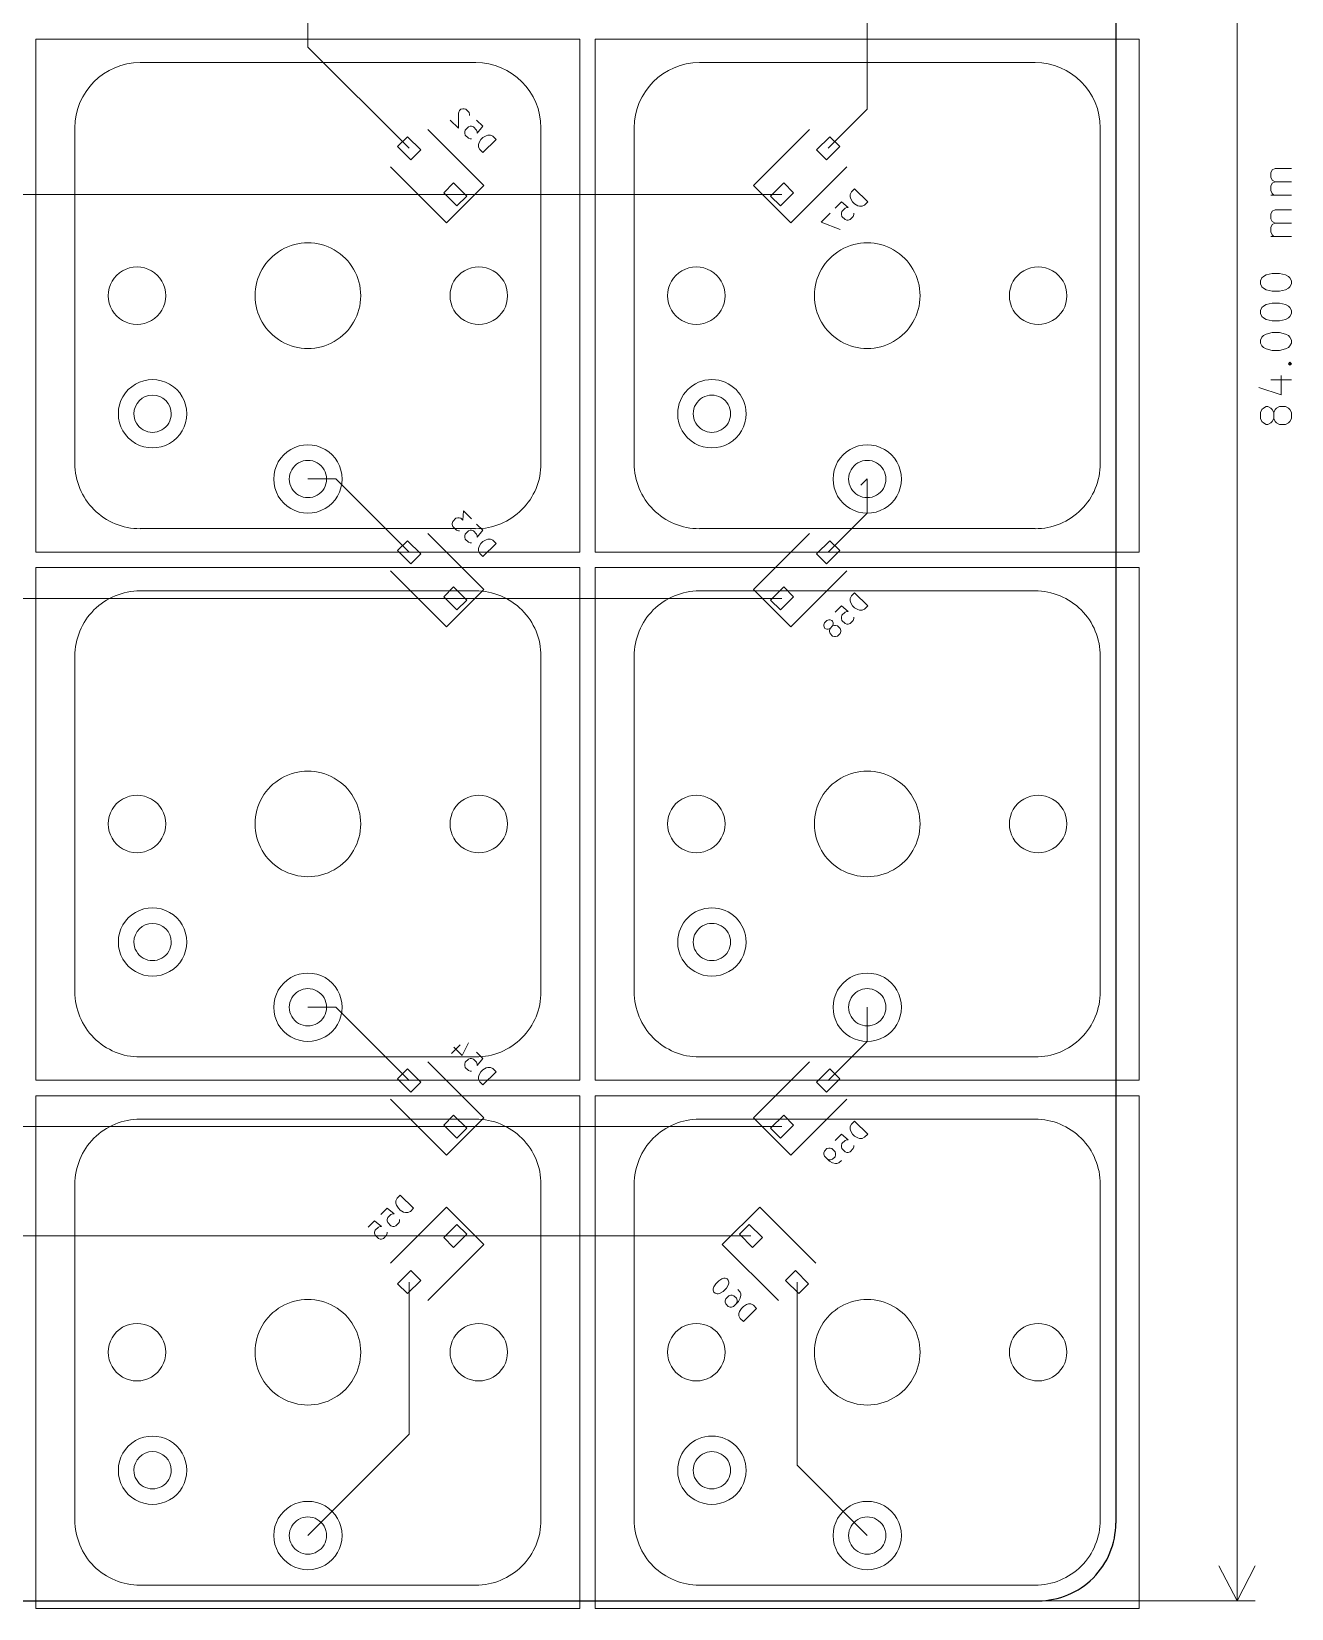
# Model space of a CAD drawing. Extents: x 0 to 220, y -90 to 1.
# Drawn here: x 179.9 to 220.5, y -89.9 to -39.2 of the extents above; entities that cross this region are included whole.
import ezdxf

# ---------------------------------------------------------------- set-up
doc = ezdxf.new("R2010")
doc.units = 0
doc.layers.get('0').update_dxf_attribs({"linetype": 'CONTINUOUS', "lineweight": 5})
doc.layers.add('Cork', color=7, linetype='CONTINUOUS', lineweight=25, true_color=0x000000)

msp = doc.modelspace()

# ---------------------------------------------------------------- linework, layer by layer
at = {"color": 7, "true_color": 0xffffff}
for points in [[(218.70924, -89.683864), (218.70924, -5.683524)], [(188.80836, -36.585164), (188.80836, -39.683964), (192.06718, -42.942784)], [(206.80934, -36.585164), (206.80934, -41.682944)], [(197.55866, -55.934884), (197.55866, -39.435044), (180.05806, -39.435044)], [(180.05806, -55.934884), (180.05806, -39.435044)], [(215.55964, -55.934884), (215.55964, -39.435044), (198.05904, -39.435044)], [(198.05904, -55.934884), (198.05904, -39.435044)], [(183.40832, -40.184344), (194.2084, -40.184344)], [(201.4093, -40.184344), (212.20938, -40.184344)], [(194.01536, -41.891224), (194.01536, -41.850584), (193.99504, -41.789624), (193.89344, -41.688024), (193.83502, -41.667704), (193.79438, -41.667704), (193.73342, -41.688024), (193.69278, -41.728664), (193.65214, -41.809944), (193.65214, -42.295084), (193.39052, -42.033464)], [(194.23888, -42.033464), (194.43954, -42.234124), (194.2592, -42.457644), (194.2592, -42.417004), (194.23888, -42.356044), (194.13728, -42.254444), (194.07632, -42.234124), (194.03568, -42.234124), (193.97472, -42.254444), (193.87566, -42.356044), (193.85534, -42.417004), (193.85534, -42.457644), (193.87566, -42.516064), (193.97472, -42.617664), (194.03568, -42.637984), (194.07632, -42.637984)], [(206.80934, -41.682944), (205.55204, -42.942784)], [(181.30774, -42.284924), (181.30774, -53.085004)], [(194.47002, -44.144204), (192.66662, -42.340804)], [(196.30898, -42.284924), (196.30898, -53.085004)], [(199.30872, -42.284924), (199.30872, -53.085004)], [(203.14666, -44.144204), (204.95006, -42.340804)], [(214.30996, -42.284924), (214.30996, -53.085004)], [(193.2686, -45.345624), (191.4652, -43.542224)], [(204.34808, -45.345624), (206.15148, -43.542224)], [(219.93606, -44.017204), (219.84208, -43.968944), (219.79382, -43.874964), (219.79382, -43.732724), (219.84208, -43.636204), (219.93606, -43.587944), (220.46184, -43.587944)], [(194.47002, -44.144204), (193.2686, -45.345624)], [(204.34808, -45.345624), (203.14666, -44.144204)], [(219.89034, -44.446464), (219.84208, -44.398204), (219.79382, -44.304224), (219.79382, -44.159444), (219.84208, -44.065464), (219.93606, -44.017204), (220.46184, -44.017204)], [(13.5509, -44.426144), (108.06684, -44.426144), (204.06614, -44.426144)], [(220.46184, -44.446464), (219.79382, -44.446464)], [(205.613, -45.033204), (205.32852, -45.315144), (205.93558, -45.558984)], [(205.77302, -44.870644), (205.97622, -44.669984), (206.1972, -44.850324), (206.15656, -44.850324), (206.0956, -44.870644), (205.99654, -44.972244), (205.97622, -45.033204), (205.97622, -45.073844), (205.99654, -45.134804), (206.0956, -45.233864), (206.15656, -45.254184), (206.1972, -45.254184), (206.25816, -45.233864), (206.35976, -45.134804), (206.38008, -45.073844), (206.38008, -45.033204)], [(219.93606, -45.350704), (219.84208, -45.302444), (219.79382, -45.208464), (219.79382, -45.066224), (219.84208, -44.969704), (219.93606, -44.921444), (220.46184, -44.921444)], [(219.89034, -45.779964), (219.84208, -45.731704), (219.79382, -45.635184), (219.79382, -45.492944), (219.84208, -45.398964), (219.93606, -45.350704), (220.46184, -45.350704)], [(220.46184, -45.779964), (219.79382, -45.779964)], [(220.36532, -49.874444), (220.41358, -49.826184), (220.46184, -49.874444), (220.41358, -49.922704), (220.36532, -49.874444), (220.46184, -49.874444)], [(219.41282, -50.636444), (220.12656, -50.875204), (220.12656, -50.255444)], [(219.79382, -50.397684), (220.46184, -50.397684)], [(219.89034, -51.637204), (219.84208, -51.731184), (219.79382, -51.779444), (219.69984, -51.827704), (219.65158, -51.827704), (219.5576, -51.779444), (219.50934, -51.731184), (219.46108, -51.637204), (219.46108, -51.446704), (219.50934, -51.350184), (219.5576, -51.301924), (219.65158, -51.256204), (219.69984, -51.256204), (219.79382, -51.301924), (219.84208, -51.350184), (219.89034, -51.446704), (219.89034, -51.637204), (219.93606, -51.731184), (219.98432, -51.779444), (220.08084, -51.827704), (220.27134, -51.827704), (220.36532, -51.779444), (220.41358, -51.731184), (220.46184, -51.637204), (220.46184, -51.446704), (220.41358, -51.350184), (220.36532, -51.301924), (220.27134, -51.256204), (220.08084, -51.256204), (219.98432, -51.301924), (219.93606, -51.350184), (219.89034, -51.446704)], [(189.70752, -53.582844), (188.80836, -53.582844)], [(192.06718, -55.942504), (189.70752, -53.582844)], [(206.80934, -53.582844), (206.60868, -53.783504)], [(206.80934, -54.685204), (206.80934, -53.582844)], [(194.07632, -54.870624), (193.8147, -54.609004), (193.79438, -54.911264), (193.73342, -54.850304), (193.67246, -54.829984), (193.63182, -54.829984), (193.57086, -54.850304), (193.46926, -54.951904), (193.44894, -55.012864), (193.44894, -55.053504), (193.46926, -55.114464), (193.59118, -55.233844), (193.65214, -55.254164), (193.69278, -55.254164)], [(205.55204, -55.942504), (206.80934, -54.685204)], [(194.2084, -55.183044), (183.40832, -55.183044)], [(194.23888, -55.033184), (194.43954, -55.233844), (194.2592, -55.457364), (194.2592, -55.416724), (194.23888, -55.355764), (194.13728, -55.254164), (194.07632, -55.233844), (194.03568, -55.233844), (193.97472, -55.254164), (193.87566, -55.355764), (193.85534, -55.416724), (193.85534, -55.457364), (193.87566, -55.518324), (193.97472, -55.617384), (194.03568, -55.637704), (194.07632, -55.637704)], [(212.20938, -55.183044), (201.4093, -55.183044)], [(194.47002, -57.143924), (192.66662, -55.340524)], [(203.14666, -57.143924), (204.95006, -55.340524)], [(197.55866, -55.934884), (180.05806, -55.934884)], [(215.55964, -55.934884), (198.05904, -55.934884)], [(197.55866, -72.935104), (197.55866, -56.435264), (180.05806, -56.435264)], [(180.05806, -72.935104), (180.05806, -56.435264)], [(193.2686, -58.345344), (191.4652, -56.541944)], [(215.55964, -72.935104), (215.55964, -56.435264), (198.05904, -56.435264)], [(198.05904, -72.935104), (198.05904, -56.435264)], [(204.34808, -58.345344), (206.15148, -56.541944)], [(183.40832, -57.184564), (194.2084, -57.184564)], [(194.47002, -57.143924), (193.2686, -58.345344)], [(201.4093, -57.184564), (212.20938, -57.184564)], [(204.34808, -58.345344), (203.14666, -57.143924)], [(204.06614, -57.425864), (108.56722, -57.425864), (13.5509, -57.425864)], [(205.77302, -57.870364), (205.97622, -57.669704), (206.1972, -57.850044), (206.15656, -57.850044), (206.0956, -57.870364), (205.99654, -57.971964), (205.97622, -58.032924), (205.97622, -58.073564), (205.99654, -58.134524), (206.0956, -58.233584), (206.15656, -58.253904), (206.1972, -58.253904), (206.25816, -58.233584), (206.35976, -58.134524), (206.38008, -58.073564), (206.38008, -58.032924)], [(205.69174, -58.314864), (205.71206, -58.253904), (205.71206, -58.213264), (205.69174, -58.154844), (205.67142, -58.134524), (205.613, -58.114204), (205.57236, -58.114204), (205.5114, -58.134524), (205.43012, -58.213264), (205.4098, -58.274224), (205.4098, -58.314864), (205.43012, -58.375824), (205.45044, -58.396144), (205.5114, -58.416464), (205.55204, -58.416464), (205.613, -58.396144), (205.69174, -58.314864), (205.7527, -58.294544), (205.79334, -58.294544), (205.8543, -58.314864), (205.93558, -58.396144), (205.9559, -58.457104), (205.9559, -58.497744), (205.93558, -58.558704), (205.8543, -58.637444), (205.79334, -58.657764), (205.7527, -58.657764), (205.69174, -58.637444), (205.613, -58.558704), (205.59268, -58.497744), (205.59268, -58.457104), (205.613, -58.396144)], [(181.30774, -59.285144), (181.30774, -70.085224)], [(196.30898, -59.285144), (196.30898, -70.085224)], [(199.30872, -59.285144), (199.30872, -70.085224)], [(214.30996, -59.285144), (214.30996, -70.085224)], [(189.70752, -70.583064), (188.80836, -70.583064)], [(192.06718, -72.942724), (189.70752, -70.583064)], [(206.80934, -70.583064), (206.80934, -71.682884)], [(193.7131, -71.789564), (193.43116, -72.074044)], [(193.97472, -71.728604), (193.77406, -72.132464), (193.5099, -71.870844)], [(194.23888, -72.033404), (194.43954, -72.234064), (194.2592, -72.457584), (194.2592, -72.416944), (194.23888, -72.355984), (194.13728, -72.254384), (194.07632, -72.234064), (194.03568, -72.234064), (193.97472, -72.254384), (193.87566, -72.355984), (193.85534, -72.416944), (193.85534, -72.457584), (193.87566, -72.518544), (193.97472, -72.617604), (194.03568, -72.637924), (194.07632, -72.637924)], [(206.80934, -71.682884), (205.55204, -72.942724)], [(194.2084, -72.183264), (183.40832, -72.183264)], [(194.47002, -74.144144), (192.66662, -72.340744)], [(212.20938, -72.183264), (201.4093, -72.183264)], [(203.14666, -74.144144), (204.95006, -72.340744)], [(197.55866, -72.935104), (180.05806, -72.935104)], [(215.55964, -72.935104), (198.05904, -72.935104)], [(197.55866, -89.932784), (197.55866, -73.432944), (180.05806, -73.432944)], [(180.05806, -89.932784), (180.05806, -73.432944)], [(193.2686, -75.345564), (191.4652, -73.542164)], [(215.55964, -89.932784), (215.55964, -73.432944), (198.05904, -73.432944)], [(198.05904, -89.932784), (198.05904, -73.432944)], [(204.34808, -75.345564), (206.15148, -73.542164)], [(204.06614, -74.426084), (109.06506, -74.426084), (13.5509, -74.426084)], [(183.40832, -74.184784), (194.2084, -74.184784)], [(194.47002, -74.144144), (193.2686, -75.345564)], [(201.4093, -74.184784), (212.20938, -74.184784)], [(204.34808, -75.345564), (203.14666, -74.144144)], [(205.77302, -74.870584), (205.97622, -74.669924), (206.1972, -74.850264), (206.15656, -74.850264), (206.0956, -74.870584), (205.99654, -74.972184), (205.97622, -75.033144), (205.97622, -75.073784), (205.99654, -75.134744), (206.0956, -75.233804), (206.15656, -75.254124), (206.1972, -75.254124), (206.25816, -75.233804), (206.35976, -75.134744), (206.38008, -75.073784), (206.38008, -75.033144)], [(205.97622, -75.518284), (205.89494, -75.597024), (205.83398, -75.617344), (205.79334, -75.617344), (205.69174, -75.597024), (205.59268, -75.538604), (205.43012, -75.376044), (205.4098, -75.315084), (205.4098, -75.274444), (205.43012, -75.213484), (205.5114, -75.134744), (205.57236, -75.114424), (205.613, -75.114424), (205.67142, -75.134744), (205.77302, -75.233804), (205.79334, -75.294764), (205.79334, -75.335404), (205.77302, -75.396364), (205.69174, -75.477644), (205.63078, -75.497964), (205.59268, -75.497964), (205.53172, -75.477644)], [(181.30774, -76.282824), (181.30774, -87.082904)], [(196.30898, -76.282824), (196.30898, -87.082904)], [(199.30872, -76.282824), (199.30872, -87.082904)], [(214.30996, -76.282824), (214.30996, -87.082904)], [(191.15786, -77.255644), (191.35852, -77.052444), (191.58204, -77.235324), (191.5414, -77.235324), (191.48044, -77.255644), (191.37884, -77.354704), (191.35852, -77.415664), (191.35852, -77.456304), (191.37884, -77.517264), (191.48044, -77.618864), (191.5414, -77.639184), (191.58204, -77.639184), (191.643, -77.618864), (191.74206, -77.517264), (191.76238, -77.456304), (191.76238, -77.415664)], [(193.2686, -77.021964), (191.4652, -78.825364)], [(193.2686, -77.021964), (194.47002, -78.223384)], [(202.1459, -78.223384), (203.34986, -77.021964)], [(203.34986, -77.021964), (205.15326, -78.825364)], [(190.754, -77.659504), (190.95466, -77.456304), (191.17818, -77.639184), (191.13754, -77.639184), (191.07658, -77.659504), (190.97498, -77.758564), (190.95466, -77.819524), (190.95466, -77.860164), (190.97498, -77.921124), (191.07658, -78.022724), (191.13754, -78.043044), (191.17818, -78.043044), (191.23914, -78.022724), (191.3382, -77.921124), (191.35852, -77.860164), (191.35852, -77.819524)], [(13.5509, -77.941444), (109.5502, -77.941444), (203.06538, -77.941444)], [(194.47002, -78.223384), (192.66662, -80.026784)], [(202.1459, -78.223384), (203.9493, -80.026784)], [(192.06718, -84.327004), (192.06718, -79.427344)], [(202.6412, -79.668644), (202.72248, -79.749924), (202.7428, -79.810884), (202.7428, -79.851524), (202.72248, -79.950584), (202.66152, -80.052184), (202.5015, -80.214744), (202.44054, -80.235064), (202.3999, -80.235064), (202.33894, -80.214744), (202.25766, -80.133464), (202.23734, -80.072504), (202.23734, -80.031864), (202.25766, -79.970904), (202.35926, -79.871844), (202.42022, -79.851524), (202.46086, -79.851524), (202.52182, -79.871844), (202.60056, -79.950584), (202.62088, -80.011544), (202.62088, -80.052184), (202.60056, -80.113144)], [(204.55128, -85.325224), (204.55128, -79.427344)], [(188.80836, -87.583284), (192.06718, -84.327004)], [(206.80934, -87.583284), (204.55128, -85.325224)], [(218.70924, -89.683864), (218.1225, -88.558644)], [(218.70924, -89.683864), (219.29598, -88.558644)], [(194.2084, -89.183484), (183.40832, -89.183484)], [(212.20938, -89.183484), (201.4093, -89.183484)], [(212.30844, -89.683864), (219.29598, -89.683864)], [(197.55866, -89.932784), (180.05806, -89.932784)], [(215.55964, -89.932784), (198.05904, -89.932784)]]:
    msp.add_lwpolyline(points, dxfattribs=at)
at = {"color": 3, "true_color": 0x00ff00}
for points in [[(192.438782, -42.99587), (192.12052, -43.314132), (191.69634, -42.889698), (192.014602, -42.57169)], [(205.499462, -43.314132), (205.1812, -42.99587), (205.60538, -42.57169), (205.923642, -42.889698)], [(193.923666, -44.480754), (193.605404, -44.799016), (193.181224, -44.374836), (193.499486, -44.056574)], [(204.014578, -44.799016), (203.696316, -44.480754), (204.120496, -44.056574), (204.438758, -44.374836)], [(192.438782, -55.995844), (192.12052, -56.314106), (191.69634, -55.889672), (192.014602, -55.571664)], [(205.499462, -56.314106), (205.1812, -55.995844), (205.60538, -55.571664), (205.923642, -55.889672)], [(193.923666, -57.480728), (193.605404, -57.79899), (193.181224, -57.37481), (193.499486, -57.056548)], [(204.014578, -57.79899), (203.696316, -57.480728), (204.120496, -57.056548), (204.438758, -57.37481)], [(192.438782, -72.99581), (192.12052, -73.314072), (191.69634, -72.889892), (192.014602, -72.57163)], [(205.499462, -73.314072), (205.1812, -72.99581), (205.60538, -72.57163), (205.923642, -72.889892)], [(193.923666, -74.480694), (193.605404, -74.798956), (193.181224, -74.374776), (193.499486, -74.056514)], [(204.014578, -74.798956), (203.696316, -74.480694), (204.120496, -74.056514), (204.438758, -74.374776)], [(193.605404, -77.57162), (193.923666, -77.889882), (193.499486, -78.314062), (193.181224, -77.9958)], [(202.696318, -77.889882), (203.01458, -77.57162), (203.43876, -77.9958), (203.120498, -78.314062)], [(192.12052, -79.056504), (192.438782, -79.374766), (192.014602, -79.798946), (191.69634, -79.480684)], [(204.181202, -79.374766), (204.499464, -79.056504), (204.923644, -79.480684), (204.605382, -79.798946)]]:
    msp.add_lwpolyline(points, close=True, dxfattribs=at)
at = {"color": 7, "true_color": 0xffffff}
for points in [[(194.43954, -43.082484), (194.86372, -42.658304), (194.76212, -42.556704), (194.68338, -42.516064), (194.6021, -42.516064), (194.54114, -42.536384), (194.43954, -42.597344), (194.37858, -42.658304), (194.32016, -42.759904), (194.29984, -42.820864), (194.29984, -42.902144), (194.33794, -42.980884)], [(206.82458, -44.669984), (206.4004, -44.245804), (206.2988, -44.344864), (206.25816, -44.426144), (206.25816, -44.507424), (206.27848, -44.568384), (206.33944, -44.669984), (206.4004, -44.728404), (206.502, -44.789364), (206.56042, -44.809684), (206.6417, -44.809684), (206.72298, -44.769044)], [(219.46108, -47.303964), (219.46108, -47.207444), (219.50934, -47.113464), (219.5576, -47.065204), (219.65158, -47.016944), (219.84208, -46.968684), (220.08084, -46.968684), (220.27134, -47.016944), (220.36532, -47.065204), (220.41358, -47.113464), (220.46184, -47.207444), (220.46184, -47.303964), (220.41358, -47.397944), (220.36532, -47.446204), (220.27134, -47.494464), (220.08084, -47.540184), (219.84208, -47.540184), (219.65158, -47.494464), (219.5576, -47.446204), (219.50934, -47.397944)], [(219.46108, -48.256464), (219.46108, -48.159944), (219.50934, -48.065964), (219.5576, -48.017704), (219.65158, -47.969444), (219.84208, -47.921184), (220.08084, -47.921184), (220.27134, -47.969444), (220.36532, -48.017704), (220.41358, -48.065964), (220.46184, -48.159944), (220.46184, -48.256464), (220.41358, -48.350444), (220.36532, -48.398704), (220.27134, -48.446964), (220.08084, -48.492684), (219.84208, -48.492684), (219.65158, -48.446964), (219.5576, -48.398704), (219.50934, -48.350444)], [(219.46108, -49.208964), (219.46108, -49.112444), (219.50934, -49.018464), (219.5576, -48.970204), (219.65158, -48.921944), (219.84208, -48.873684), (220.08084, -48.873684), (220.27134, -48.921944), (220.36532, -48.970204), (220.41358, -49.018464), (220.46184, -49.112444), (220.46184, -49.208964), (220.41358, -49.302944), (220.36532, -49.351204), (220.27134, -49.399464), (220.08084, -49.445184), (219.84208, -49.445184), (219.65158, -49.399464), (219.5576, -49.351204), (219.50934, -49.302944)], [(194.43954, -56.082204), (194.86372, -55.658024), (194.76212, -55.556424), (194.68338, -55.518324), (194.6021, -55.518324), (194.54114, -55.538644), (194.43954, -55.597064), (194.37858, -55.658024), (194.32016, -55.759624), (194.29984, -55.820584), (194.29984, -55.901864), (194.33794, -55.983144)], [(206.82458, -57.669704), (206.4004, -57.245524), (206.2988, -57.344584), (206.25816, -57.425864), (206.25816, -57.507144), (206.27848, -57.568104), (206.33944, -57.669704), (206.4004, -57.730664), (206.502, -57.789084), (206.56042, -57.809404), (206.6417, -57.809404), (206.72298, -57.768764)], [(194.43954, -73.082424), (194.86372, -72.658244), (194.76212, -72.556644), (194.68338, -72.518544), (194.6021, -72.518544), (194.54114, -72.536324), (194.43954, -72.597284), (194.37858, -72.658244), (194.32016, -72.759844), (194.29984, -72.820804), (194.29984, -72.902084), (194.33794, -72.980824)], [(206.82458, -74.669924), (206.4004, -74.245744), (206.2988, -74.344804), (206.25816, -74.426084), (206.25816, -74.507364), (206.27848, -74.568324), (206.33944, -74.669924), (206.4004, -74.728344), (206.502, -74.789304), (206.56042, -74.809624), (206.6417, -74.809624), (206.72298, -74.768984)], [(192.20688, -77.052444), (191.7827, -76.628264), (191.68364, -76.729864), (191.643, -76.811144), (191.643, -76.889884), (191.66332, -76.950844), (191.72174, -77.052444), (191.7827, -77.113404), (191.8843, -77.174364), (191.94526, -77.194684), (192.02654, -77.194684), (192.10782, -77.154044)], [(202.33894, -79.366384), (202.2983, -79.325744), (202.23734, -79.305424), (202.1967, -79.305424), (202.13574, -79.325744), (202.03668, -79.386704), (201.93508, -79.488304), (201.87412, -79.587364), (201.8538, -79.648324), (201.8538, -79.688964), (201.87412, -79.749924), (201.91476, -79.790564), (201.97572, -79.810884), (202.01636, -79.810884), (202.07732, -79.790564), (202.17638, -79.729604), (202.27798, -79.628004), (202.33894, -79.526404), (202.35926, -79.467984), (202.35926, -79.427344)], [(202.82408, -80.699884), (203.24826, -80.275704), (203.14666, -80.174104), (203.06538, -80.133464), (202.98664, -80.133464), (202.92568, -80.153784), (202.82408, -80.214744), (202.76312, -80.275704), (202.70216, -80.374764), (202.68184, -80.435724), (202.68184, -80.517004), (202.72248, -80.598284)]]:
    msp.add_lwpolyline(points, close=True, dxfattribs=at)
for points in [[(183.410098, -40.18536), (182.250343, -40.185321), (181.310127, -41.125424), (181.310026, -42.285178)], [(196.309996, -42.285178), (196.309895, -41.125424), (195.369679, -40.185321), (194.209924, -40.18536)], [(201.410062, -40.18536), (200.250307, -40.185321), (199.310091, -41.125424), (199.30999, -42.285178)], [(214.30996, -42.285178), (214.309859, -41.125424), (213.369643, -40.185321), (212.209888, -40.18536)], [(187.959884, -46.212976), (188.485866, -45.9093), (189.133902, -45.9093), (189.659884, -46.212976)], [(205.960102, -46.212976), (206.486084, -45.9093), (207.13412, -45.9093), (207.660102, -46.212976)], [(187.109885, -47.685218), (187.109885, -47.077867), (187.433903, -46.516651), (187.959884, -46.212976)], [(189.659884, -46.212976), (190.185865, -46.516651), (190.509883, -47.077867), (190.509883, -47.685218)], [(205.110103, -47.685218), (205.110103, -47.077867), (205.434121, -46.516651), (205.960102, -46.212976)], [(207.660102, -46.212976), (208.186083, -46.516651), (208.510101, -47.077867), (208.510101, -47.685218)], [(182.385023, -47.685218), (182.385023, -47.354748), (182.561326, -47.049381), (182.847522, -46.884145)], [(182.847522, -46.884145), (183.133718, -46.71891), (183.486326, -46.71891), (183.772522, -46.884145)], [(183.772522, -46.884145), (184.058718, -47.049381), (184.235021, -47.354748), (184.235021, -47.685218)], [(193.385001, -47.685218), (193.385001, -47.354748), (193.561304, -47.049381), (193.8475, -46.884145)], [(193.8475, -46.884145), (194.133696, -46.71891), (194.486304, -46.71891), (194.7725, -46.884145)], [(194.7725, -46.884145), (195.058696, -47.049381), (195.234999, -47.354748), (195.234999, -47.685218)], [(200.384987, -47.685218), (200.384987, -47.354748), (200.56129, -47.049381), (200.847486, -46.884145)], [(200.847486, -46.884145), (201.133682, -46.71891), (201.48629, -46.71891), (201.772486, -46.884145)], [(201.772486, -46.884145), (202.058682, -47.049381), (202.234985, -47.354748), (202.234985, -47.685218)], [(211.384965, -47.685218), (211.384965, -47.354748), (211.561268, -47.049381), (211.847464, -46.884145)], [(211.847464, -46.884145), (212.13366, -46.71891), (212.486268, -46.71891), (212.772464, -46.884145)], [(212.772464, -46.884145), (213.05866, -47.049381), (213.234963, -47.354748), (213.234963, -47.685218)], [(182.847522, -48.486291), (182.561326, -48.321056), (182.385023, -48.015689), (182.385023, -47.685218)], [(184.235021, -47.685218), (184.235021, -48.015689), (184.058718, -48.321056), (183.772522, -48.486291)], [(187.959884, -49.157461), (187.433903, -48.853785), (187.109885, -48.29257), (187.109885, -47.685218)], [(190.509883, -47.685218), (190.509883, -48.29257), (190.185865, -48.853785), (189.659884, -49.157461)], [(193.8475, -48.486291), (193.561304, -48.321056), (193.385001, -48.015689), (193.385001, -47.685218)], [(195.234999, -47.685218), (195.234999, -48.015689), (195.058696, -48.321056), (194.7725, -48.486291)], [(200.847486, -48.486291), (200.56129, -48.321056), (200.384987, -48.015689), (200.384987, -47.685218)], [(202.234985, -47.685218), (202.234985, -48.015689), (202.058682, -48.321056), (201.772486, -48.486291)], [(205.960102, -49.157461), (205.434121, -48.853785), (205.110103, -48.29257), (205.110103, -47.685218)], [(208.510101, -47.685218), (208.510101, -48.29257), (208.186083, -48.853785), (207.660102, -49.157461)], [(211.847464, -48.486291), (211.561268, -48.321056), (211.384965, -48.015689), (211.384965, -47.685218)], [(213.234963, -47.685218), (213.234963, -48.015689), (213.05866, -48.321056), (212.772464, -48.486291)], [(183.772522, -48.486291), (183.486326, -48.651527), (183.133718, -48.651527), (182.847522, -48.486291)], [(194.7725, -48.486291), (194.486304, -48.651527), (194.133696, -48.651527), (193.8475, -48.486291)], [(201.772486, -48.486291), (201.48629, -48.651527), (201.133682, -48.651527), (200.847486, -48.486291)], [(212.772464, -48.486291), (212.486268, -48.651527), (212.13366, -48.651527), (211.847464, -48.486291)], [(189.659884, -49.157461), (189.133902, -49.461136), (188.485866, -49.461136), (187.959884, -49.157461)], [(207.660102, -49.157461), (207.13412, -49.461136), (206.486084, -49.461136), (205.960102, -49.157461)], [(182.709894, -51.485312), (182.709894, -51.09232), (182.919553, -50.72918), (183.259894, -50.532684)], [(183.259894, -50.532684), (183.600235, -50.336188), (184.019553, -50.336188), (184.359894, -50.532684)], [(184.359894, -50.532684), (184.700235, -50.72918), (184.909894, -51.09232), (184.909894, -51.485312)], [(200.710112, -51.485312), (200.710112, -50.877799), (201.202599, -50.385312), (201.810112, -50.385312)], [(201.810112, -50.385312), (202.417625, -50.385312), (202.910112, -50.877799), (202.910112, -51.485312)], [(183.209895, -51.485312), (183.209895, -51.153942), (183.478524, -50.885314), (183.809894, -50.885314)], [(183.809894, -50.885314), (184.141264, -50.885314), (184.409893, -51.153942), (184.409893, -51.485312)], [(201.210113, -51.485312), (201.210113, -51.270953), (201.324472, -51.072878), (201.510113, -50.965698)], [(201.510113, -50.965698), (201.695753, -50.858519), (201.924471, -50.858519), (202.110111, -50.965698)], [(202.110111, -50.965698), (202.295752, -51.072878), (202.410111, -51.270953), (202.410111, -51.485312)], [(183.259894, -52.437941), (182.919553, -52.241444), (182.709894, -51.878305), (182.709894, -51.485312)], [(183.509895, -52.004927), (183.324254, -51.897747), (183.209895, -51.699671), (183.209895, -51.485312)], [(184.409893, -51.485312), (184.409893, -51.699671), (184.295534, -51.897747), (184.109893, -52.004927)], [(184.909894, -51.485312), (184.909894, -51.878305), (184.700235, -52.241444), (184.359894, -52.437941)], [(201.260112, -52.437941), (200.919771, -52.241444), (200.710112, -51.878305), (200.710112, -51.485312)], [(201.510113, -52.004927), (201.324472, -51.897747), (201.210113, -51.699671), (201.210113, -51.485312)], [(202.410111, -51.485312), (202.410111, -51.699671), (202.295752, -51.897747), (202.110111, -52.004927)], [(202.910112, -51.485312), (202.910112, -51.878305), (202.700453, -52.241444), (202.360112, -52.437941)], [(184.109893, -52.004927), (183.924253, -52.112106), (183.695535, -52.112106), (183.509895, -52.004927)], [(202.110111, -52.004927), (201.924471, -52.112106), (201.695753, -52.112106), (201.510113, -52.004927)], [(184.359894, -52.437941), (184.019553, -52.634437), (183.600235, -52.634437), (183.259894, -52.437941)], [(187.709884, -53.585384), (187.709884, -53.192392), (187.919543, -52.829252), (188.259884, -52.632756)], [(188.259884, -52.632756), (188.600225, -52.43626), (189.019543, -52.43626), (189.359884, -52.632756)], [(189.359884, -52.632756), (189.700225, -52.829252), (189.909884, -53.192392), (189.909884, -53.585384)], [(202.360112, -52.437941), (202.019771, -52.634437), (201.600453, -52.634437), (201.260112, -52.437941)], [(205.710102, -53.585384), (205.710102, -53.192392), (205.919761, -52.829252), (206.260102, -52.632756)], [(206.260102, -52.632756), (206.600443, -52.43626), (207.019761, -52.43626), (207.360102, -52.632756)], [(207.360102, -52.632756), (207.700443, -52.829252), (207.910102, -53.192392), (207.910102, -53.585384)], [(181.310026, -53.085258), (181.310007, -53.642238), (181.531258, -54.17641), (181.925102, -54.570254)], [(188.209885, -53.585384), (188.209885, -53.371025), (188.324244, -53.17295), (188.509885, -53.06577)], [(188.509885, -53.06577), (188.695525, -52.958591), (188.924243, -52.958591), (189.109883, -53.06577)], [(189.109883, -53.06577), (189.295524, -53.17295), (189.409883, -53.371025), (189.409883, -53.585384)], [(195.69492, -54.570254), (196.088764, -54.17641), (196.310015, -53.642238), (196.309996, -53.085258)], [(199.30999, -53.085258), (199.309971, -53.642238), (199.531222, -54.17641), (199.925066, -54.570254)], [(206.210103, -53.585384), (206.210103, -53.371025), (206.324462, -53.17295), (206.510103, -53.06577)], [(206.510103, -53.06577), (206.695743, -52.958591), (206.924461, -52.958591), (207.110101, -53.06577)], [(207.110101, -53.06577), (207.295742, -53.17295), (207.410101, -53.371025), (207.410101, -53.585384)], [(213.694884, -54.570254), (214.088728, -54.17641), (214.309979, -53.642238), (214.30996, -53.085258)], [(188.259884, -54.538013), (187.919543, -54.341516), (187.709884, -53.978377), (187.709884, -53.585384)], [(188.509885, -54.104999), (188.324244, -53.997819), (188.209885, -53.799743), (188.209885, -53.585384)], [(189.409883, -53.585384), (189.409883, -53.799743), (189.295524, -53.997819), (189.109883, -54.104999)], [(189.909884, -53.585384), (189.909884, -53.978377), (189.700225, -54.341516), (189.359884, -54.538013)], [(206.260102, -54.538013), (205.919761, -54.341516), (205.710102, -53.978377), (205.710102, -53.585384)], [(206.510103, -54.104999), (206.324462, -53.997819), (206.210103, -53.799743), (206.210103, -53.585384)], [(207.410101, -53.585384), (207.410101, -53.799743), (207.295742, -53.997819), (207.110101, -54.104999)], [(207.910102, -53.585384), (207.910102, -53.978377), (207.700443, -54.341516), (207.360102, -54.538013)], [(189.109883, -54.104999), (188.924243, -54.212178), (188.695525, -54.212178), (188.509885, -54.104999)], [(207.110101, -54.104999), (206.924461, -54.212178), (206.695743, -54.212178), (206.510103, -54.104999)], [(181.925102, -54.570254), (182.318946, -54.964098), (182.853118, -55.185349), (183.410098, -55.18533)], [(189.359884, -54.538013), (189.019543, -54.734509), (188.600225, -54.734509), (188.259884, -54.538013)], [(194.209924, -55.18533), (194.766904, -55.185349), (195.301076, -54.964098), (195.69492, -54.570254)], [(199.925066, -54.570254), (200.31891, -54.964098), (200.853082, -55.185349), (201.410062, -55.18533)], [(207.360102, -54.538013), (207.019761, -54.734509), (206.600443, -54.734509), (206.260102, -54.538013)], [(212.209888, -55.18533), (212.766868, -55.185349), (213.30104, -54.964098), (213.694884, -54.570254)], [(183.410098, -57.185326), (182.853118, -57.185307), (182.318946, -57.406558), (181.925102, -57.800402)], [(195.69492, -57.800402), (195.301076, -57.406558), (194.766904, -57.185307), (194.209924, -57.185326)], [(201.410062, -57.185326), (200.853082, -57.185307), (200.31891, -57.406558), (199.925066, -57.800402)], [(213.694884, -57.800402), (213.30104, -57.406558), (212.766868, -57.185307), (212.209888, -57.185326)], [(181.925102, -57.800402), (181.531258, -58.194246), (181.310007, -58.728419), (181.310026, -59.285398)], [(196.309996, -59.285398), (196.310015, -58.728419), (196.088764, -58.194246), (195.69492, -57.800402)], [(199.925066, -57.800402), (199.531222, -58.194246), (199.309971, -58.728419), (199.30999, -59.285398)], [(214.30996, -59.285398), (214.309979, -58.728419), (214.088728, -58.194246), (213.694884, -57.800402)], [(187.959884, -63.212942), (188.485866, -62.909266), (189.133902, -62.909266), (189.659884, -63.212942)], [(205.960102, -63.212942), (206.486084, -62.909266), (207.13412, -62.909266), (207.660102, -63.212942)], [(187.109885, -64.685184), (187.109885, -64.077833), (187.433903, -63.516617), (187.959884, -63.212942)], [(189.659884, -63.212942), (190.185865, -63.516617), (190.509883, -64.077833), (190.509883, -64.685184)], [(205.110103, -64.685184), (205.110103, -64.077833), (205.434121, -63.516617), (205.960102, -63.212942)], [(207.660102, -63.212942), (208.186083, -63.516617), (208.510101, -64.077833), (208.510101, -64.685184)], [(182.385023, -64.685184), (182.385023, -64.354714), (182.561326, -64.049347), (182.847522, -63.884111)], [(182.847522, -63.884111), (183.133718, -63.718876), (183.486326, -63.718876), (183.772522, -63.884111)], [(183.772522, -63.884111), (184.058718, -64.049347), (184.235021, -64.354714), (184.235021, -64.685184)], [(193.385001, -64.685184), (193.385001, -64.354714), (193.561304, -64.049347), (193.8475, -63.884111)], [(193.8475, -63.884111), (194.133696, -63.718876), (194.486304, -63.718876), (194.7725, -63.884111)], [(194.7725, -63.884111), (195.058696, -64.049347), (195.234999, -64.354714), (195.234999, -64.685184)], [(200.384987, -64.685184), (200.384987, -64.354714), (200.56129, -64.049347), (200.847486, -63.884111)], [(200.847486, -63.884111), (201.133682, -63.718876), (201.48629, -63.718876), (201.772486, -63.884111)], [(201.772486, -63.884111), (202.058682, -64.049347), (202.234985, -64.354714), (202.234985, -64.685184)], [(211.384965, -64.685184), (211.384965, -64.354714), (211.561268, -64.049347), (211.847464, -63.884111)], [(211.847464, -63.884111), (212.13366, -63.718876), (212.486268, -63.718876), (212.772464, -63.884111)], [(212.772464, -63.884111), (213.05866, -64.049347), (213.234963, -64.354714), (213.234963, -64.685184)], [(182.847522, -65.486257), (182.561326, -65.321022), (182.385023, -65.015655), (182.385023, -64.685184)], [(184.235021, -64.685184), (184.235021, -65.015655), (184.058718, -65.321022), (183.772522, -65.486257)], [(187.959884, -66.157427), (187.433903, -65.853751), (187.109885, -65.292536), (187.109885, -64.685184)], [(190.509883, -64.685184), (190.509883, -65.292536), (190.185865, -65.853751), (189.659884, -66.157427)], [(193.8475, -65.486257), (193.561304, -65.321022), (193.385001, -65.015655), (193.385001, -64.685184)], [(195.234999, -64.685184), (195.234999, -65.015655), (195.058696, -65.321022), (194.7725, -65.486257)], [(200.847486, -65.486257), (200.56129, -65.321022), (200.384987, -65.015655), (200.384987, -64.685184)], [(202.234985, -64.685184), (202.234985, -65.015655), (202.058682, -65.321022), (201.772486, -65.486257)], [(205.960102, -66.157427), (205.434121, -65.853751), (205.110103, -65.292536), (205.110103, -64.685184)], [(208.510101, -64.685184), (208.510101, -65.292536), (208.186083, -65.853751), (207.660102, -66.157427)], [(211.847464, -65.486257), (211.561268, -65.321022), (211.384965, -65.015655), (211.384965, -64.685184)], [(213.234963, -64.685184), (213.234963, -65.015655), (213.05866, -65.321022), (212.772464, -65.486257)], [(183.772522, -65.486257), (183.486326, -65.651493), (183.133718, -65.651493), (182.847522, -65.486257)], [(194.7725, -65.486257), (194.486304, -65.651493), (194.133696, -65.651493), (193.8475, -65.486257)], [(201.772486, -65.486257), (201.48629, -65.651493), (201.133682, -65.651493), (200.847486, -65.486257)], [(212.772464, -65.486257), (212.486268, -65.651493), (212.13366, -65.651493), (211.847464, -65.486257)], [(189.659884, -66.157427), (189.133902, -66.461102), (188.485866, -66.461102), (187.959884, -66.157427)], [(207.660102, -66.157427), (207.13412, -66.461102), (206.486084, -66.461102), (205.960102, -66.157427)], [(183.259894, -67.53265), (183.600235, -67.336154), (184.019553, -67.336154), (184.359894, -67.53265)], [(200.710112, -68.485278), (200.710112, -67.877765), (201.202599, -67.385278), (201.810112, -67.385278)], [(201.810112, -67.385278), (202.417625, -67.385278), (202.910112, -67.877765), (202.910112, -68.485278)], [(182.709894, -68.485278), (182.709894, -68.092286), (182.919553, -67.729146), (183.259894, -67.53265)], [(183.209895, -68.485278), (183.209895, -68.153908), (183.478524, -67.88528), (183.809894, -67.88528)], [(183.809894, -67.88528), (184.141264, -67.88528), (184.409893, -68.153908), (184.409893, -68.485278)], [(184.359894, -67.53265), (184.700235, -67.729146), (184.909894, -68.092286), (184.909894, -68.485278)], [(201.210113, -68.485278), (201.210113, -68.270919), (201.324472, -68.072844), (201.510113, -67.965664)], [(201.510113, -67.965664), (201.695753, -67.858485), (201.924471, -67.858485), (202.110111, -67.965664)], [(202.110111, -67.965664), (202.295752, -68.072844), (202.410111, -68.270919), (202.410111, -68.485278)], [(183.259894, -69.437907), (182.919553, -69.24141), (182.709894, -68.878271), (182.709894, -68.485278)], [(183.509895, -69.004893), (183.324254, -68.897713), (183.209895, -68.699637), (183.209895, -68.485278)], [(184.409893, -68.485278), (184.409893, -68.699637), (184.295534, -68.897713), (184.109893, -69.004893)], [(184.909894, -68.485278), (184.909894, -68.878271), (184.700235, -69.24141), (184.359894, -69.437907)], [(201.260112, -69.437907), (200.919771, -69.24141), (200.710112, -68.878271), (200.710112, -68.485278)], [(201.510113, -69.004893), (201.324472, -68.897713), (201.210113, -68.699637), (201.210113, -68.485278)], [(202.410111, -68.485278), (202.410111, -68.699637), (202.295752, -68.897713), (202.110111, -69.004893)], [(202.910112, -68.485278), (202.910112, -68.878271), (202.700453, -69.24141), (202.360112, -69.437907)], [(184.109893, -69.004893), (183.924253, -69.112072), (183.695535, -69.112072), (183.509895, -69.004893)], [(202.110111, -69.004893), (201.924471, -69.112072), (201.695753, -69.112072), (201.510113, -69.004893)], [(184.359894, -69.437907), (184.019553, -69.634403), (183.600235, -69.634403), (183.259894, -69.437907)], [(188.259884, -69.632722), (188.600225, -69.436226), (189.019543, -69.436226), (189.359884, -69.632722)], [(202.360112, -69.437907), (202.019771, -69.634403), (201.600453, -69.634403), (201.260112, -69.437907)], [(206.260102, -69.632722), (206.600443, -69.436226), (207.019761, -69.436226), (207.360102, -69.632722)], [(187.709884, -70.58535), (187.709884, -70.192358), (187.919543, -69.829218), (188.259884, -69.632722)], [(188.509885, -70.065736), (188.695525, -69.958557), (188.924243, -69.958557), (189.109883, -70.065736)], [(189.359884, -69.632722), (189.700225, -69.829218), (189.909884, -70.192358), (189.909884, -70.58535)], [(205.710102, -70.58535), (205.710102, -70.192358), (205.919761, -69.829218), (206.260102, -69.632722)], [(206.510103, -70.065736), (206.695743, -69.958557), (206.924461, -69.958557), (207.110101, -70.065736)], [(207.360102, -69.632722), (207.700443, -69.829218), (207.910102, -70.192358), (207.910102, -70.58535)], [(181.310026, -70.085224), (181.310007, -70.642204), (181.531258, -71.176376), (181.925102, -71.57022)], [(188.209885, -70.58535), (188.209885, -70.370991), (188.324244, -70.172916), (188.509885, -70.065736)], [(189.109883, -70.065736), (189.295524, -70.172916), (189.409883, -70.370991), (189.409883, -70.58535)], [(195.69492, -71.57022), (196.088764, -71.176376), (196.310015, -70.642204), (196.309996, -70.085224)], [(199.30999, -70.085224), (199.309971, -70.642204), (199.531222, -71.176376), (199.925066, -71.57022)], [(206.210103, -70.58535), (206.210103, -70.370991), (206.324462, -70.172916), (206.510103, -70.065736)], [(207.110101, -70.065736), (207.295742, -70.172916), (207.410101, -70.370991), (207.410101, -70.58535)], [(213.694884, -71.57022), (214.088728, -71.176376), (214.309979, -70.642204), (214.30996, -70.085224)], [(188.259884, -71.537979), (187.919543, -71.341482), (187.709884, -70.978343), (187.709884, -70.58535)], [(188.509885, -71.104965), (188.324244, -70.997785), (188.209885, -70.799709), (188.209885, -70.58535)], [(189.409883, -70.58535), (189.409883, -70.799709), (189.295524, -70.997785), (189.109883, -71.104965)], [(189.909884, -70.58535), (189.909884, -70.978343), (189.700225, -71.341482), (189.359884, -71.537979)], [(206.260102, -71.537979), (205.919761, -71.341482), (205.710102, -70.978343), (205.710102, -70.58535)], [(206.510103, -71.104965), (206.324462, -70.997785), (206.210103, -70.799709), (206.210103, -70.58535)], [(207.410101, -70.58535), (207.410101, -70.799709), (207.295742, -70.997785), (207.110101, -71.104965)], [(207.910102, -70.58535), (207.910102, -70.978343), (207.700443, -71.341482), (207.360102, -71.537979)], [(189.359884, -71.537979), (189.019543, -71.734475), (188.600225, -71.734475), (188.259884, -71.537979)], [(189.109883, -71.104965), (188.924243, -71.212144), (188.695525, -71.212144), (188.509885, -71.104965)], [(207.360102, -71.537979), (207.019761, -71.734475), (206.600443, -71.734475), (206.260102, -71.537979)], [(207.110101, -71.104965), (206.924461, -71.212144), (206.695743, -71.212144), (206.510103, -71.104965)], [(181.925102, -71.57022), (182.318946, -71.964064), (182.853118, -72.185315), (183.410098, -72.185296)], [(194.209924, -72.185296), (194.766904, -72.185315), (195.301076, -71.964064), (195.69492, -71.57022)], [(199.925066, -71.57022), (200.31891, -71.964064), (200.853082, -72.185315), (201.410062, -72.185296)], [(212.209888, -72.185296), (212.766868, -72.185315), (213.30104, -71.964064), (213.694884, -71.57022)], [(183.410098, -74.185292), (182.853118, -74.185273), (182.318946, -74.406524), (181.925102, -74.800368)], [(195.69492, -74.800368), (195.301076, -74.406524), (194.766904, -74.185273), (194.209924, -74.185292)], [(201.410062, -74.185292), (200.853082, -74.185273), (200.31891, -74.406524), (199.925066, -74.800368)], [(213.694884, -74.800368), (213.30104, -74.406524), (212.766868, -74.185273), (212.209888, -74.185292)], [(181.925102, -74.800368), (181.531258, -75.194212), (181.310007, -75.728385), (181.310026, -76.285364)], [(196.309996, -76.285364), (196.310015, -75.728385), (196.088764, -75.194212), (195.69492, -74.800368)], [(199.925066, -74.800368), (199.531222, -75.194212), (199.309971, -75.728385), (199.30999, -76.285364)], [(214.30996, -76.285364), (214.309979, -75.728385), (214.088728, -75.194212), (213.694884, -74.800368)], [(187.959884, -80.213162), (188.485866, -79.909486), (189.133902, -79.909486), (189.659884, -80.213162)], [(205.960102, -80.213162), (206.486084, -79.909486), (207.13412, -79.909486), (207.660102, -80.213162)], [(187.109885, -81.685404), (187.109885, -81.078053), (187.433903, -80.516837), (187.959884, -80.213162)], [(189.659884, -80.213162), (190.185865, -80.516837), (190.509883, -81.078053), (190.509883, -81.685404)], [(205.110103, -81.685404), (205.110103, -81.078053), (205.434121, -80.516837), (205.960102, -80.213162)], [(207.660102, -80.213162), (208.186083, -80.516837), (208.510101, -81.078053), (208.510101, -81.685404)], [(182.385023, -81.685404), (182.385023, -81.354934), (182.561326, -81.049567), (182.847522, -80.884331)], [(182.847522, -80.884331), (183.133718, -80.719096), (183.486326, -80.719096), (183.772522, -80.884331)], [(183.772522, -80.884331), (184.058718, -81.049567), (184.235021, -81.354934), (184.235021, -81.685404)], [(193.385001, -81.685404), (193.385001, -81.354934), (193.561304, -81.049567), (193.8475, -80.884331)], [(193.8475, -80.884331), (194.133696, -80.719096), (194.486304, -80.719096), (194.7725, -80.884331)], [(194.7725, -80.884331), (195.058696, -81.049567), (195.234999, -81.354934), (195.234999, -81.685404)], [(200.384987, -81.685404), (200.384987, -81.354934), (200.56129, -81.049567), (200.847486, -80.884331)], [(200.847486, -80.884331), (201.133682, -80.719096), (201.48629, -80.719096), (201.772486, -80.884331)], [(201.772486, -80.884331), (202.058682, -81.049567), (202.234985, -81.354934), (202.234985, -81.685404)], [(211.384965, -81.685404), (211.384965, -81.354934), (211.561268, -81.049567), (211.847464, -80.884331)], [(211.847464, -80.884331), (212.13366, -80.719096), (212.486268, -80.719096), (212.772464, -80.884331)], [(212.772464, -80.884331), (213.05866, -81.049567), (213.234963, -81.354934), (213.234963, -81.685404)], [(182.847522, -82.486477), (182.561326, -82.321242), (182.385023, -82.015875), (182.385023, -81.685404)], [(184.235021, -81.685404), (184.235021, -82.015875), (184.058718, -82.321242), (183.772522, -82.486477)], [(187.959884, -83.157647), (187.433903, -82.853971), (187.109885, -82.292756), (187.109885, -81.685404)], [(190.509883, -81.685404), (190.509883, -82.292756), (190.185865, -82.853971), (189.659884, -83.157647)], [(193.8475, -82.486477), (193.561304, -82.321242), (193.385001, -82.015875), (193.385001, -81.685404)], [(195.234999, -81.685404), (195.234999, -82.015875), (195.058696, -82.321242), (194.7725, -82.486477)], [(200.847486, -82.486477), (200.56129, -82.321242), (200.384987, -82.015875), (200.384987, -81.685404)], [(202.234985, -81.685404), (202.234985, -82.015875), (202.058682, -82.321242), (201.772486, -82.486477)], [(205.960102, -83.157647), (205.434121, -82.853971), (205.110103, -82.292756), (205.110103, -81.685404)], [(208.510101, -81.685404), (208.510101, -82.292756), (208.186083, -82.853971), (207.660102, -83.157647)], [(211.847464, -82.486477), (211.561268, -82.321242), (211.384965, -82.015875), (211.384965, -81.685404)], [(213.234963, -81.685404), (213.234963, -82.015875), (213.05866, -82.321242), (212.772464, -82.486477)], [(183.772522, -82.486477), (183.486326, -82.651713), (183.133718, -82.651713), (182.847522, -82.486477)], [(194.7725, -82.486477), (194.486304, -82.651713), (194.133696, -82.651713), (193.8475, -82.486477)], [(201.772486, -82.486477), (201.48629, -82.651713), (201.133682, -82.651713), (200.847486, -82.486477)], [(212.772464, -82.486477), (212.486268, -82.651713), (212.13366, -82.651713), (211.847464, -82.486477)], [(189.659884, -83.157647), (189.133902, -83.461322), (188.485866, -83.461322), (187.959884, -83.157647)], [(207.660102, -83.157647), (207.13412, -83.461322), (206.486084, -83.461322), (205.960102, -83.157647)], [(182.709894, -85.485244), (182.709894, -85.092252), (182.919553, -84.729112), (183.259894, -84.532616)], [(183.259894, -84.532616), (183.600235, -84.33612), (184.019553, -84.33612), (184.359894, -84.532616)], [(184.359894, -84.532616), (184.700235, -84.729112), (184.909894, -85.092252), (184.909894, -85.485244)], [(200.710112, -85.485244), (200.710112, -84.877731), (201.202599, -84.385244), (201.810112, -84.385244)], [(201.810112, -84.385244), (202.417625, -84.385244), (202.910112, -84.877731), (202.910112, -85.485244)], [(183.209895, -85.485244), (183.209895, -85.153874), (183.478524, -84.885246), (183.809894, -84.885246)], [(183.809894, -84.885246), (184.141264, -84.885246), (184.409893, -85.153874), (184.409893, -85.485244)], [(201.210113, -85.485244), (201.210113, -85.270885), (201.324472, -85.07281), (201.510113, -84.96563)], [(201.510113, -84.96563), (201.695753, -84.858451), (201.924471, -84.858451), (202.110111, -84.96563)], [(202.110111, -84.96563), (202.295752, -85.07281), (202.410111, -85.270885), (202.410111, -85.485244)], [(183.259894, -86.437873), (182.919553, -86.241376), (182.709894, -85.878237), (182.709894, -85.485244)], [(183.509895, -86.004859), (183.324254, -85.897679), (183.209895, -85.699603), (183.209895, -85.485244)], [(184.409893, -85.485244), (184.409893, -85.699603), (184.295534, -85.897679), (184.109893, -86.004859)], [(184.909894, -85.485244), (184.909894, -85.878237), (184.700235, -86.241376), (184.359894, -86.437873)], [(201.260112, -86.437873), (200.919771, -86.241376), (200.710112, -85.878237), (200.710112, -85.485244)], [(201.510113, -86.004859), (201.324472, -85.897679), (201.210113, -85.699603), (201.210113, -85.485244)], [(202.410111, -85.485244), (202.410111, -85.699603), (202.295752, -85.897679), (202.110111, -86.004859)], [(202.910112, -85.485244), (202.910112, -85.878237), (202.700453, -86.241376), (202.360112, -86.437873)], [(184.109893, -86.004859), (183.924253, -86.112038), (183.695535, -86.112038), (183.509895, -86.004859)], [(202.110111, -86.004859), (201.924471, -86.112038), (201.695753, -86.112038), (201.510113, -86.004859)], [(184.359894, -86.437873), (184.019553, -86.634369), (183.600235, -86.634369), (183.259894, -86.437873)], [(187.709884, -87.585316), (187.709884, -87.192324), (187.919543, -86.829184), (188.259884, -86.632688)], [(188.259884, -86.632688), (188.600225, -86.436192), (189.019543, -86.436192), (189.359884, -86.632688)], [(189.359884, -86.632688), (189.700225, -86.829184), (189.909884, -87.192324), (189.909884, -87.585316)], [(202.360112, -86.437873), (202.019771, -86.634369), (201.600453, -86.634369), (201.260112, -86.437873)], [(205.710102, -87.585316), (205.710102, -87.192324), (205.919761, -86.829184), (206.260102, -86.632688)], [(206.260102, -86.632688), (206.600443, -86.436192), (207.019761, -86.436192), (207.360102, -86.632688)], [(207.360102, -86.632688), (207.700443, -86.829184), (207.910102, -87.192324), (207.910102, -87.585316)], [(181.310026, -87.08519), (181.310007, -87.64217), (181.531258, -88.176342), (181.925102, -88.570186)], [(188.209885, -87.585316), (188.209885, -87.370957), (188.324244, -87.172882), (188.509885, -87.065702)], [(188.509885, -87.065702), (188.695525, -86.958523), (188.924243, -86.958523), (189.109883, -87.065702)], [(189.109883, -87.065702), (189.295524, -87.172882), (189.409883, -87.370957), (189.409883, -87.585316)], [(195.69492, -88.570186), (196.088764, -88.176342), (196.310015, -87.64217), (196.309996, -87.08519)], [(199.30999, -87.08519), (199.309971, -87.64217), (199.531222, -88.176342), (199.925066, -88.570186)], [(206.210103, -87.585316), (206.210103, -87.370957), (206.324462, -87.172882), (206.510103, -87.065702)], [(206.510103, -87.065702), (206.695743, -86.958523), (206.924461, -86.958523), (207.110101, -87.065702)], [(207.110101, -87.065702), (207.295742, -87.172882), (207.410101, -87.370957), (207.410101, -87.585316)], [(213.694884, -88.570186), (214.088728, -88.176342), (214.309979, -87.64217), (214.30996, -87.08519)], [(188.259884, -88.537945), (187.919543, -88.341448), (187.709884, -87.978309), (187.709884, -87.585316)], [(188.509885, -88.104931), (188.324244, -87.997751), (188.209885, -87.799675), (188.209885, -87.585316)], [(189.409883, -87.585316), (189.409883, -87.799675), (189.295524, -87.997751), (189.109883, -88.104931)], [(189.909884, -87.585316), (189.909884, -87.978309), (189.700225, -88.341448), (189.359884, -88.537945)], [(206.260102, -88.537945), (205.919761, -88.341448), (205.710102, -87.978309), (205.710102, -87.585316)], [(206.510103, -88.104931), (206.324462, -87.997751), (206.210103, -87.799675), (206.210103, -87.585316)], [(207.410101, -87.585316), (207.410101, -87.799675), (207.295742, -87.997751), (207.110101, -88.104931)], [(207.910102, -87.585316), (207.910102, -87.978309), (207.700443, -88.341448), (207.360102, -88.537945)], [(189.109883, -88.104931), (188.924243, -88.21211), (188.695525, -88.21211), (188.509885, -88.104931)], [(207.110101, -88.104931), (206.924461, -88.21211), (206.695743, -88.21211), (206.510103, -88.104931)], [(181.925102, -88.570186), (182.318946, -88.96403), (182.853118, -89.185281), (183.410098, -89.185262)], [(189.359884, -88.537945), (189.019543, -88.734441), (188.600225, -88.734441), (188.259884, -88.537945)], [(194.209924, -89.185262), (194.766904, -89.185281), (195.301076, -88.96403), (195.69492, -88.570186)], [(199.925066, -88.570186), (200.31891, -88.96403), (200.853082, -89.185281), (201.410062, -89.185262)], [(207.360102, -88.537945), (207.019761, -88.734441), (206.600443, -88.734441), (206.260102, -88.537945)], [(212.209888, -89.185262), (212.766868, -89.185281), (213.30104, -88.96403), (213.694884, -88.570186)]]:
    msp.add_open_spline(points, degree=3, dxfattribs=at)
at = {"layer": 'Cork', "color": 7, "true_color": 0xffffff}
for points in [[(214.8078, -8.182884), (214.8078, -87.184504)], [(3.30962, -89.683864), (212.30844, -89.683864)]]:
    msp.add_lwpolyline(points, dxfattribs=at)
for points in [[(214.077853, -88.953155), (214.546724, -88.484284), (214.810118, -87.84835), (214.810086, -87.185266)], [(212.309964, -89.685388), (212.973047, -89.685421), (213.608982, -89.422026), (214.077853, -88.953155)]]:
    msp.add_open_spline(points, degree=3, dxfattribs=at)

doc.saveas('drawing.dxf')
